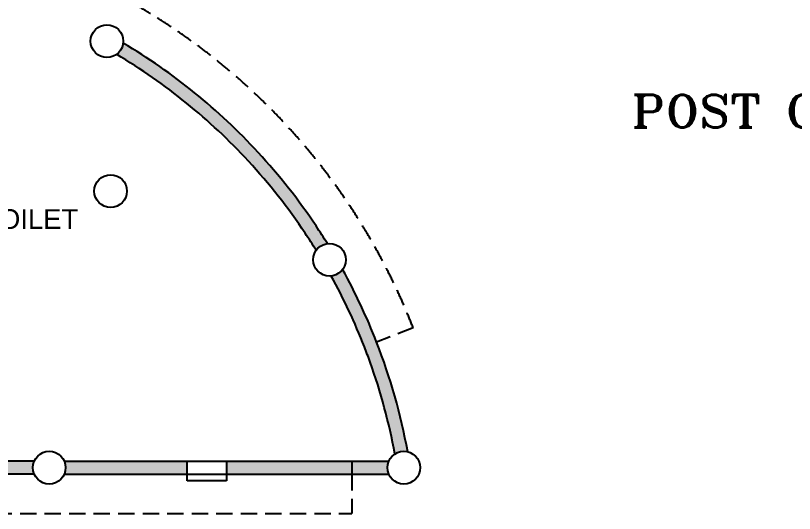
# Model space of a CAD drawing. Header units: metres. Extents: x 11749222 to 11901021, y -3863762 to -3708780.
# Drawn here: x 11792795 to 11804703, y -3839242 to -3831628 of the extents above; entities that cross this region are included whole.
import ezdxf

# ---------------------------------------------------------------- set-up
doc = ezdxf.new("R2010")
doc.units = ezdxf.units.M
doc.header["$MEASUREMENT"] = 0
doc.linetypes.add('DASHED', pattern=[0.75, 0.5, -0.25])
doc.layers.get('0').update_dxf_attribs({"color": 251, "linetype": 'CONTINUOUS'})
doc.styles.add('ROMANT', font='romant.shx')
doc.styles.get("Standard").update_dxf_attribs({"font": 'arial.ttf'})

msp = doc.modelspace()

# ---------------------------------------------------------------- hatches: boundary and pattern name
at = {"ltscale": 500}
for points in [[(11794440.32919286, -3832047.795625013, -0.2087301426218139), (11794340.19200919, -3832220.939682378, -0.01889441158452161), (11794911.81708422, -3832591.246925048), (11795055.32843166, -3832447.735577895, 0.01991035365594798)], [(11796355.60414309, -3833855.678829824, -0.03893222953984897), (11797222.84626452, -3834956.975541584), (11797389.11992518, -3834845.831176662, 0.03893222945423317), (11796502.63782679, -3833720.101929928, 0.05242463182848024), (11795055.32843166, -3832447.735577901), (11794911.81708422, -3832591.246925048, -0.05337388409837813)], [(11797389.11992522, -3834845.831176635), (11797222.84626473, -3834956.975541442, -0.00861109488997497), (11797390.92314173, -3835218.042779148, -0.2087301426017064), (11797562.26421703, -3835114.850938064, 0.008680056243958775)], [(11797794.98307016, -3835512.484759021, -0.2087301426119981), (11797621.10230696, -3835611.337175992, -0.008611094889410005), (11797766.40890321, -3835885.730930029), (11797944.74163485, -3835795.191232513, 0.008680056224254433)], [(11793080.88701107, -3838441.807791311), (11790988.06102245, -3838441.807791312), (11790988.06102245, -3838641.807791313), (11793080.88701107, -3838641.807791311, -0.1032437171967909), (11793060.01579582, -3838541.807791311, -0.1032437171618835)], [(11793539.14458065, -3838441.807791311), (11795419.31754319, -3838441.807791312), (11795419.31754319, -3838641.807791311), (11793539.14458058, -3838641.80779128, 0.1032437171361222), (11793560.01579582, -3838541.807791311, 0.1032437170635385), (11793539.14458058, -3838441.807791342)], [(11798501.85398556, -3838441.807791311), (11796019.31754319, -3838441.807791311), (11796019.31754319, -3838641.807791311), (11798501.85398556, -3838641.807791311, -0.1032437171928687), (11798480.98277031, -3838541.807791311, -0.1032437171249602)]]:
    msp.add_hatch(color=256, dxfattribs=at).paths.add_polyline_path(points)
h = msp.add_hatch(color=256, dxfattribs=at)
edge = h.paths.add_edge_path()
edge.add_arc((11789728.06102549, -3839966.807790183), 9014.999996742465, 19.70733310668124, 21.28545909812698)
edge.add_arc((11789728.0610237, -3839966.807790729), 9014.999998613852, 21.28545909721897, 28.89041713999578)
edge.add_arc((11797594.80366765, -3835362.724260869), 249.9999999911066, 276.0383759456847, 323.1986838100957)
edge.add_arc((11789728.06100252, -3839966.80780065), 9215.00002195431, 21.285459098827516, 28.9062207259538, ccw=False)
edge.add_arc((11789728.06102232, -3839966.807791343), 9215.000000122956, 10.426748062298373, 21.285459089605183, ccw=False)
edge.add_arc((11798730.98276782, -3838541.807790725), 250.0000000254322, 76.13428436045545, 123.2945922244981)
edge.add_arc((11789728.06101166, -3839966.807793848), 9015.000011062068, 10.44255167522317, 12.10152807040719)
edge.add_arc((11789728.06100427, -3839966.807795375), 9015.000018607461, 12.10152807005053, 19.70733309225819)

# ---------------------------------------------------------------- linework, layer by layer
at = {"linetype": 'DASHED', "lineweight": 25, "ltscale": 500}
for p, q in [((11798873.51495532, -3836403.817844411), (11798314.44492398, -3836621.626705249)), ((11797934.31754319, -3838641.807791311), (11797934.31754319, -3839241.80779131)), ((11790988.06102245, -3839241.80779131), (11797934.31754319, -3839241.80779131))]:
    msp.add_line(p, q, dxfattribs=at)
at = {"lineweight": 25}
for p, q in [((11793080.88701128, -3838441.807791311), (11790988.06102245, -3838441.807791311)), ((11793539.14458065, -3838441.807791311), (11798501.85398577, -3838441.807791311)), ((11795419.31754319, -3838441.807791312), (11796019.31754319, -3838441.807791312)), ((11795419.31754319, -3838741.807791311), (11795419.31754319, -3838441.807791312)), ((11796019.31754319, -3838441.807791312), (11796019.31754319, -3838741.807791311)), ((11797934.31754319, -3838441.807791311), (11797934.31754319, -3838641.80779131)), ((11793080.88701128, -3838641.807791311), (11790988.06102245, -3838641.807791311)), ((11793539.14458065, -3838641.807791311), (11798501.85398577, -3838641.807791311)), ((11796019.31754319, -3838741.807791311), (11795419.31754319, -3838741.807791311))]:
    msp.add_line(p, q, dxfattribs=at)
for centre, radius in [((11794191.91781758, -3832019.65688604), 249.9999999996556), ((11794248.06102245, -3834312.691102351), 249.9999999996556), ((11797594.80366765, -3835362.724260861), 249.9999999996556), ((11793310.01579582, -3838541.807791311), 249.9999999996556), ((11798730.98275926, -3838541.807777026), 249.9999839693176)]:
    msp.add_circle(centre, radius)
at = {"linetype": 'DASHED', "ltscale": 500}
msp.add_arc((11789728.06102245, -3839966.807791308), 9814.999999986487, 21.28545909638737, 69.4159646276013, dxfattribs=at)
at = {"lineweight": -3}
for centre, radius, start, end in [((11789728.06102511, -3839966.807787025), 9214.9999949445, 42.67855240140232, 59.24491820265498), ((11789728.06102248, -3839966.80779127), 9014.999999938253, 42.67855245044388, 59.22911468829179), ((11789728.06102589, -3839966.807788201), 9214.9999953563, 33.76044667380793, 42.67855245044388), ((11789728.0610415, -3839966.807774221), 9014.999974402746, 33.76044665053836, 42.67855245044388), ((11789728.06102245, -3839966.807791308), 9214.999999987313, 31.77117431333729, 33.76044661420433), ((11789728.06102245, -3839966.807791308), 9014.99999998759, 31.78697789021171, 33.76044661420433), ((11789728.06100361, -3839966.80780156), 9215.000021436168, 21.28545910780602, 28.90622073542471), ((11789728.06102349, -3839966.807790819), 9014.99999883756, 21.28545909531915, 28.89041714286664), ((11789728.06102245, -3839966.807791308), 9014.99999998759, 19.70733311034981, 21.28545909638737), ((11789728.06102245, -3839966.807791308), 9214.999999987313, 10.42674802944258, 21.28545909638737), ((11789728.06100427, -3839966.807795375), 9015.000018607461, 10.44255167690432, 19.70733309073402)]:
    msp.add_arc(centre, radius, start, end, dxfattribs=at)

# ---------------------------------------------------------------- texts
at = {"lineweight": 20, "style": 'ROMANT', "width": 1.1}
msp.add_text('POST OP I.C.U.', height=499.98, dxfattribs=at).set_placement((11802212.09087033, -3833339.715867762))
at = {"lineweight": 20}
msp.add_text('GENTS TOILET ', height=300, dxfattribs=at).set_placement((11790725.63419258, -3834889.985533413))

doc.saveas('drawing.dxf')
